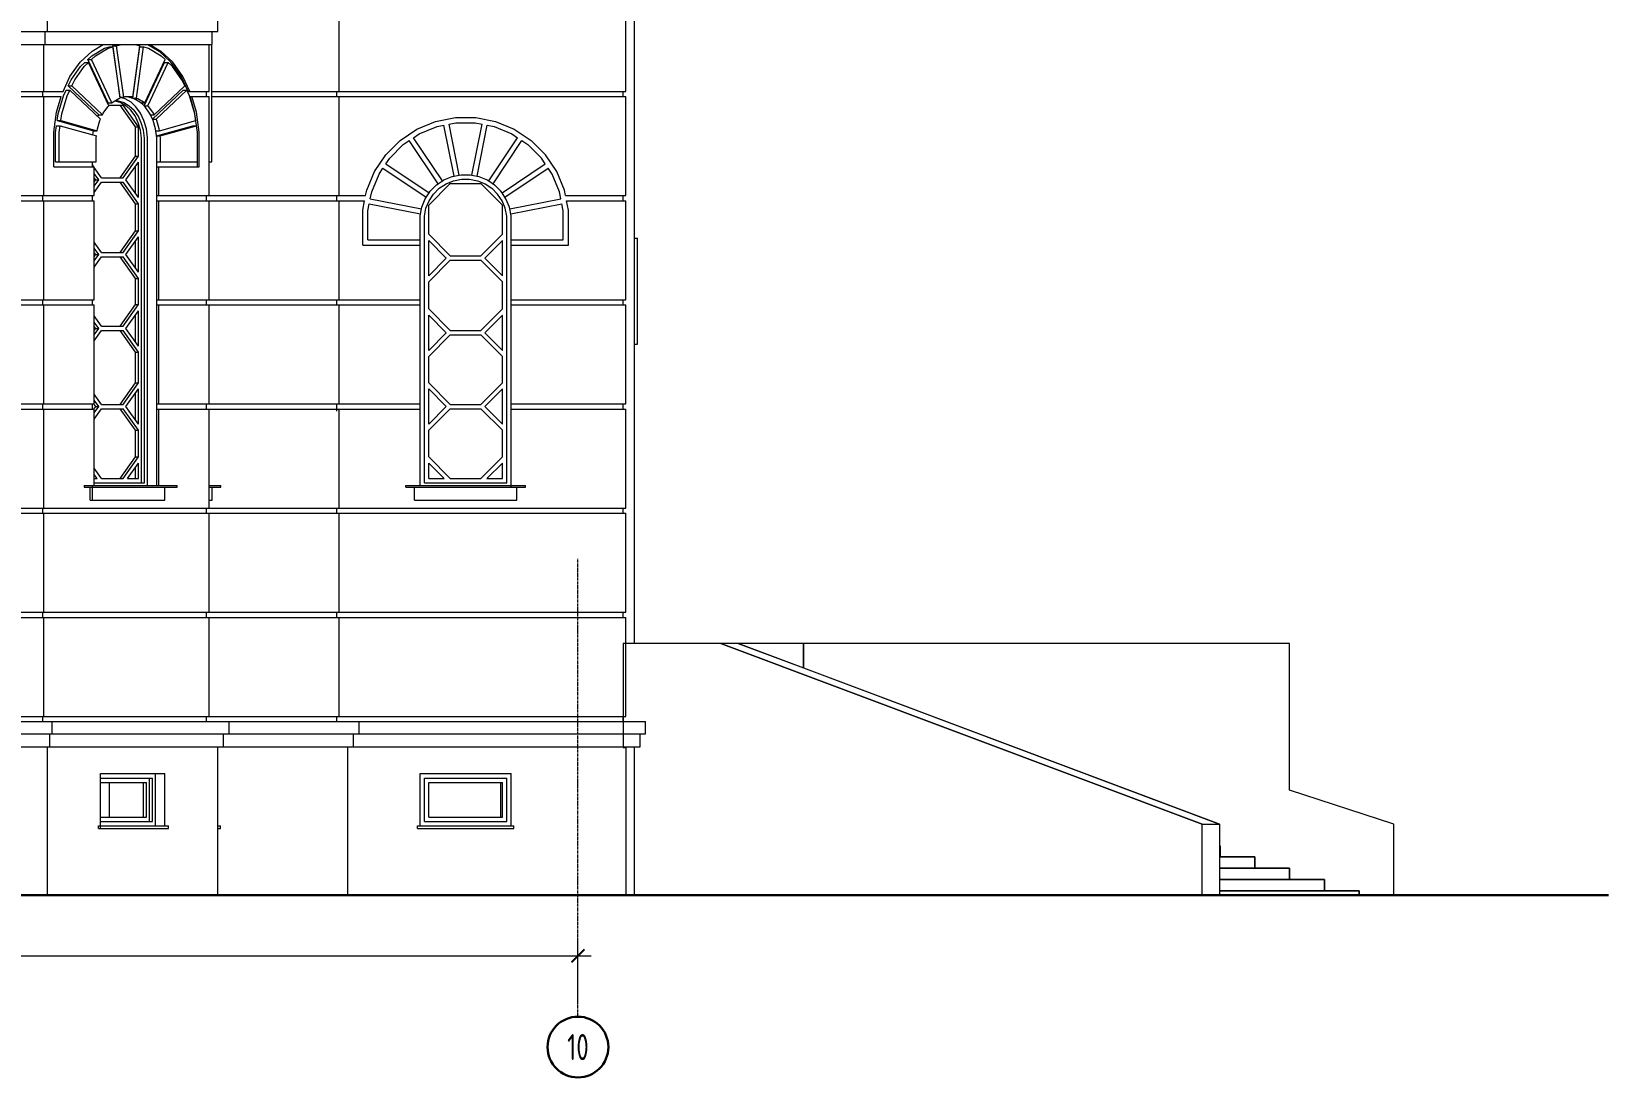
# Model space of a CAD drawing. Header units: millimetres. Extents: x -4890 to 184123, y 36 to 148549.
# Drawn here: x 31114 to 49283, y 103619 to 115669 of the extents above; entities that cross this region are included whole.
import ezdxf

# ---------------------------------------------------------------- set-up
doc = ezdxf.new("R2010")
doc.units = ezdxf.units.MM
doc.linetypes.add('CENTERX2', pattern=[101.6, 63.5, -12.7, 12.7, -12.7])
for name, color, linetype, lineweight in [('axis', 40, 'CENTERX2', 5), ('Dimension', 4, 'Continuous', 5), ('Wall_General', 5, 'Continuous', 30), ('Wall_Satelit', 253, 'Continuous', 5)]:
    doc.layers.add(name, color=color, linetype=linetype, lineweight=lineweight)
doc.styles.add('OK300', font='isocpeur.ttf', dxfattribs={"width": 0.7, "height": 300})
doc.dimstyles.new('OK100', dxfattribs={"dimtxt": 300, "dimasz": 150, "dimexe": 150, "dimexo": 150, "dimgap": 150, "dimtad": 1, "dimdec": 0, "dimzin": 0, "dimdsep": 46, "dimtxsty": 'OK300', "dimblk": 'ARCHTICK', "dimcen": 150, "dimdle": 150, "dimclrd": 256, "dimclre": 256, "dimclrt": 256, "dimadec": 0, "dimazin": 0, "dimtfac": 1, "dimtdec": 0, "dimtofl": 0, "dimtmove": 0, "dimatfit": 3, "dimldrblk": 'DOT', "dimfxl": 1, "dimtolj": 1, "dimtzin": 0, "dimlwd": -1, "dimlwe": -1, "dimarcsym": 0})

# ---------------------------------------------------------------- blocks, each defined once
blk = doc.blocks.new('_ArchTick')
at = {"color": 0, "linetype": 'ByBlock', "const_width": 0.15}
blk.add_lwpolyline([(-0.5, -0.5), (0.5, 0.5)], dxfattribs=at)
blk = doc.blocks.new('*D116')
at = {"layer": 'Defpoints', "color": 0, "transparency": 16777216}
for p in [(37410, 105019), (8010, 104319), (37410, 104319)]:
    blk.add_point(p, dxfattribs=at)
at = {"layer": 'Dimension', "transparency": 16777216}
for p, q in [((7860, 105019), (37560, 105019)), ((8010, 104469), (8010, 105169)), ((37410, 104469), (37410, 105169))]:
    blk.add_line(p, q, dxfattribs=at)
at = {"layer": 'Dimension', "transparency": 16777216, "xscale": 150, "yscale": 150, "zscale": 150, "rotation": 180}
blk.add_blockref('_ArchTick', (8010, 105019), dxfattribs=at)
at = {"layer": 'Dimension', "transparency": 16777216, "xscale": 150, "yscale": 150, "zscale": 150}
blk.add_blockref('_ArchTick', (37410, 105019), dxfattribs=at)
at = {"layer": 'Dimension', "transparency": 16777216, "insert": (22710, 105319), "char_height": 300, "attachment_point": 5, "style": 'OK300'}
blk.add_mtext('\\A1;29400', dxfattribs=at)
blk = doc.blocks.new('_Dot')
at = {"layer": 'Dimension', "color": 0, "lineweight": -2}
blk.add_line((-0.5, 0), (-1, 0), dxfattribs=at)
at = {"layer": 'Dimension', "color": 0, "const_width": 0.5}
blk.add_lwpolyline([(-0.25, 0, 1), (0.25, 0, 1)], format="xyb", close=True, dxfattribs=at)

msp = doc.modelspace()

# ---------------------------------------------------------------- linework, layer by layer
at = {"layer": 'axis', "ltscale": 0.5}
msp.add_lwpolyline([(37409.7, 104319), (37409.7, 109598.6)], dxfattribs=at)
at = {"layer": 'axis', "color": 18, "linetype": 'Continuous', "lineweight": 30, "true_color": 0x000000}
msp.add_circle((37409.7, 103969), 350, dxfattribs=at)
at = {"layer": 'Wall_General'}
msp.add_lwpolyline([(49283.1, 105719), (7359.7, 105719), (7359.7, 106119), (-2004.9, 106119)], dxfattribs=at)
at = {"layer": 'Wall_Satelit'}
for p, q in [((38059.7, 108619), (38059.7, 119794)), ((34659.7, 114979), (34659.7, 116119)), ((37959.7, 114979), (37959.7, 116119)), ((31297.3, 115669), (31297.3, 115969)), ((33259.7, 115669), (33259.7, 115969)), ((28659.7, 115669), (31297.3, 115669)), ((31270.4, 115519), (31270.4, 115669)), ((31297.3, 115669), (33259.7, 115669)), ((33194.7, 115519), (33194.7, 115669)), ((28659.7, 115519), (31270.4, 115519)), ((31255.9, 114979), (31255.9, 115519)), ((31270.4, 115519), (33194.7, 115519)), ((31673.6, 115314.4), (31810.9, 115444.1)), ((31762.2, 115346), (31809.8, 115390.9)), ((31804.7, 115346), (31852.2, 115390.9)), ((31809.8, 115390.9), (31954.5, 115475.7)), ((31810.9, 115444.1), (31938.7, 115519)), ((31852.2, 115390.9), (31996.9, 115475.7)), ((31954.5, 115475.7), (32010.6, 115491.5)), ((31996.9, 115475.7), (32053, 115491.5)), ((32010.6, 115491.5), (32053, 115491.5)), ((32052.2, 115503.2), (32108.2, 115519)), ((32134.9, 114914.7), (32052.2, 115503.2)), ((32052.2, 115503.2), (32094.6, 115503.2)), ((32135.8, 114903), (32053, 115491.5)), ((32094.6, 115503.2), (32150.6, 115519)), ((32177.4, 114914.7), (32094.6, 115503.2)), ((32279.8, 114903), (32362.6, 115491.5)), ((32280.6, 114914.7), (32363.4, 115503.2)), ((32307.3, 115519), (32363.4, 115503.2)), ((32322.2, 114903), (32405, 115491.5)), ((32362.6, 115491.5), (32405, 115491.5)), ((32405, 115491.5), (32461, 115475.7)), ((32455.7, 115519), (32583.5, 115444.1)), ((32461, 115475.7), (32605.8, 115390.9)), ((32476.9, 115519), (32604.7, 115444.1)), ((32583.5, 115444.1), (32720.7, 115314.4)), ((32604.7, 115444.1), (32741.9, 115314.4)), ((32605.8, 115390.9), (32653.3, 115346)), ((33159.7, 114979), (33159.7, 115519)), ((33189.7, 115503.2), (33189.7, 115519)), ((33189.7, 115491.5), (33189.7, 115503.2)), ((33189.7, 115475.7), (33189.7, 115491.5)), ((33189.7, 115390.9), (33189.7, 115475.7)), ((33189.7, 115346), (33189.7, 115390.9)), ((31556.9, 115149.3), (31673.6, 115314.4)), ((31568.7, 115111.1), (31679.5, 115267.8)), ((31611.1, 115111.1), (31721.9, 115267.8)), ((31679.5, 115267.8), (31727, 115312.7)), ((31721.9, 115267.8), (31769.4, 115312.7)), ((31727, 115312.7), (31769.4, 115312.7)), ((31997.9, 114847.1), (31762.2, 115346)), ((31762.2, 115346), (31804.7, 115346)), ((32005.1, 114813.8), (31769.4, 115312.7)), ((32040.4, 114847.1), (31804.7, 115346)), ((32410.4, 114813.8), (32646.1, 115312.7)), ((32417.6, 114847.1), (32653.3, 115346)), ((32452.9, 114813.8), (32688.6, 115312.7)), ((32646.1, 115312.7), (32688.6, 115312.7)), ((32688.6, 115312.7), (32736.1, 115267.8)), ((32837.4, 115149.3), (32720.7, 115314.4)), ((32846.9, 115111.1), (32736.1, 115267.8)), ((32858.6, 115149.3), (32741.9, 115314.4)), ((33189.7, 115312.7), (33189.7, 115346)), ((33189.7, 115267.8), (33189.7, 115312.7)), ((33189.7, 115111.1), (33189.7, 115267.8)), ((31476.4, 114979), (31556.9, 115149.3)), ((31536.9, 115043.9), (31568.7, 115111.1)), ((31536.9, 115043.9), (31579.3, 115043.9)), ((31536.9, 115043.9), (31889.7, 114710.6)), ((31579.3, 115043.9), (31611.1, 115111.1)), ((31579.3, 115043.9), (31932.1, 114710.6)), ((32525.9, 114710.6), (32878.6, 115043.9)), ((32917.9, 114979), (32837.4, 115149.3)), ((32878.6, 115043.9), (32846.9, 115111.1)), ((32939.1, 114979), (32858.6, 115149.3)), ((33189.7, 115043.9), (33189.7, 115111.1)), ((33189.7, 114994), (33189.7, 115043.9)), ((30944, 114979), (31255.9, 114979)), ((30974.8, 114919), (31255.9, 114919)), ((31243.4, 114919), (31243.4, 114979)), ((31255.9, 114979), (31476.4, 114979)), ((31255.9, 113779), (31255.9, 114919)), ((31255.9, 114919), (31454.6, 114919)), ((31402, 114739.6), (31454.6, 114919)), ((31421.6, 114722.1), (31481.6, 114926.8)), ((31464.1, 114722.1), (31524, 114926.8)), ((31481.6, 114926.8), (31513.3, 114994)), ((31513.3, 114994), (31555.8, 114994)), ((31524, 114926.8), (31555.8, 114994)), ((31555.8, 114994), (31908.5, 114660.7)), ((31992, 114841.5), (31997.9, 114847.1)), ((31997.9, 114847.1), (32040.4, 114847.1)), ((32040.4, 114847.1), (32053.1, 114859.2)), ((32053.1, 114859.2), (32120.7, 114898.8)), ((32069.8, 114869), (32113.6, 114869)), ((32078.2, 114869), (32143.1, 114850.7)), ((32113.6, 114869), (32178.5, 114850.7)), ((32120.7, 114898.8), (32135.8, 114903)), ((32134.2, 114914.1), (32188.8, 114898.8)), ((32134.9, 114914.7), (32177.4, 114914.7)), ((32143.1, 114850.7), (32204.2, 114814.9)), ((32177.4, 114914.7), (32192.4, 114919)), ((32178.5, 114850.7), (32239.6, 114814.9)), ((32188.8, 114898.8), (32256.3, 114859.2)), ((32192.4, 114919), (32265.5, 114919)), ((32223.1, 114919), (32238.2, 114914.7)), ((32238.2, 114914.7), (32280.6, 114914.7)), ((32238.2, 114914.7), (32279.8, 114903)), ((32256.3, 114859.2), (32317.1, 114801.7)), ((32265.5, 114919), (32280.6, 114914.7)), ((32279.8, 114903), (32322.2, 114903)), ((32279.8, 114903), (32294.8, 114898.8)), ((32279.9, 114903), (32294.8, 114898.8)), ((32294.8, 114898.8), (32337.3, 114898.8)), ((32294.8, 114898.8), (32362.4, 114859.2)), ((32322.2, 114903), (32337.3, 114898.8)), ((32337.3, 114898.8), (32404.8, 114859.2)), ((32362.4, 114859.2), (32410.4, 114813.8)), ((32362.4, 114859.2), (32375.2, 114847.1)), ((32375.2, 114847.1), (32417.6, 114847.1)), ((32404.8, 114859.2), (32417.6, 114847.1)), ((32507, 114660.7), (32859.8, 114994)), ((32549.4, 114660.7), (32902.2, 114994)), ((32859.8, 114994), (32902.2, 114994)), ((32933.9, 114926.8), (32902.2, 114994)), ((32917.9, 114979), (32939.1, 114979)), ((32993.9, 114722.1), (32933.9, 114926.8)), ((32939.1, 114979), (33159.7, 114979)), ((32992.3, 114739.6), (32939.7, 114919)), ((32939.7, 114919), (32961, 114919)), ((33013.5, 114739.6), (32961, 114919)), ((32961, 114919), (33159.7, 114919)), ((33129.7, 114919), (33129.7, 114979)), ((33159.7, 113779), (33159.7, 114919)), ((33189.7, 114926.8), (33189.7, 114994)), ((33189.7, 114979), (34659.7, 114979)), ((33189.7, 114722.1), (33189.7, 114926.8)), ((33189.7, 114919), (34659.7, 114919)), ((34629.7, 114919), (34629.7, 114979)), ((34659.7, 114979), (37959.7, 114979)), ((34659.7, 113779), (34659.7, 114919)), ((34659.7, 114919), (37959.7, 114919)), ((37929.7, 114919), (37929.7, 114979)), ((37959.7, 113779), (37959.7, 114919)), ((31369.8, 114510.6), (31402, 114739.6)), ((31410.5, 114642.8), (31421.6, 114722.1)), ((31452.9, 114642.8), (31464.1, 114722.1)), ((31879.2, 114688.4), (31889.7, 114710.6)), ((31889.7, 114710.6), (31932.1, 114710.6)), ((31900, 114642.6), (31908.5, 114660.7)), ((31932.1, 114710.6), (31940.6, 114728.6)), ((31940.6, 114728.6), (31992.3, 114801.7)), ((31992.3, 114801.7), (32005.1, 114813.8)), ((32002.7, 114819), (32169.6, 114819)), ((32310.3, 114570), (32134.3, 114819)), ((32345.7, 114570), (32169.6, 114819)), ((32204.2, 114814.9), (32259.2, 114762.9)), ((32239.6, 114814.9), (32294.6, 114762.9)), ((32306, 114696.7), (32259.2, 114762.9)), ((32341.4, 114696.7), (32294.6, 114762.9)), ((32342.8, 114618.9), (32306, 114696.7)), ((32368.8, 114728.6), (32317.1, 114801.7)), ((32378.1, 114618.9), (32341.4, 114696.7)), ((32409.5, 114642.6), (32368.8, 114728.6)), ((32410.4, 114813.8), (32452.9, 114813.8)), ((32410.4, 114813.8), (32423.2, 114801.7)), ((32474.9, 114728.6), (32423.2, 114801.7)), ((32452.9, 114813.8), (32465.6, 114801.7)), ((32517.3, 114728.6), (32465.6, 114801.7)), ((32483.4, 114710.6), (32474.9, 114728.6)), ((32515.5, 114642.6), (32483.4, 114710.6)), ((32483.4, 114710.6), (32525.9, 114710.6)), ((32507, 114660.7), (32549.4, 114660.7)), ((32515.5, 114642.6), (32507, 114660.7)), ((32525.9, 114710.6), (32517.3, 114728.6)), ((32558, 114642.6), (32549.4, 114660.7)), ((33024.5, 114510.6), (32992.3, 114739.6)), ((33005.1, 114642.8), (32993.9, 114722.1)), ((33045.7, 114510.6), (33013.5, 114739.6)), ((33189.7, 114642.8), (33189.7, 114722.1)), ((35769, 114633.4), (35998, 114679)), ((35998, 114679), (36231.4, 114679)), ((36231.4, 114679), (36460.3, 114633.4)), ((31369.8, 114109), (31369.8, 114510.6)), ((31391.1, 114504.7), (31402.2, 114584)), ((31391.1, 114169), (31391.1, 114504.7)), ((31402.2, 114584), (31444.6, 114584)), ((31410.5, 114642.8), (31452.9, 114642.8)), ((31410.5, 114642.8), (31826.6, 114525.8)), ((31433.5, 114504.7), (31444.6, 114584)), ((31433.5, 114169), (31433.5, 114504.7)), ((31444.6, 114584), (31860.7, 114467)), ((31452.9, 114642.8), (31869, 114525.8)), ((31819.9, 114478.4), (31826.6, 114525.8)), ((31826.6, 114525.8), (31869, 114525.8)), ((31857.8, 114445.6), (31860.7, 114467)), ((31869, 114525.8), (31872, 114547.1)), ((31872, 114547.1), (31900, 114642.6)), ((32310.3, 114232.9), (32310.3, 114570)), ((32310.3, 114570), (32345.7, 114570)), ((32368.1, 114532.5), (32342.8, 114618.9)), ((32345.7, 114232.9), (32345.7, 114570)), ((32381, 114440.7), (32368.1, 114532.5)), ((32403.5, 114532.5), (32378.1, 114618.9)), ((32416.4, 114440.7), (32403.5, 114532.5)), ((32437.5, 114547.1), (32409.5, 114642.6)), ((32451.7, 114445.6), (32437.5, 114547.1)), ((32543.5, 114547.1), (32515.5, 114642.6)), ((32557.8, 114445.6), (32543.5, 114547.1)), ((32546.5, 114525.8), (32543.5, 114547.1)), ((32546.5, 114525.8), (32588.9, 114525.8)), ((32554.8, 114467), (32970.9, 114584)), ((32557.8, 114445.6), (32554.8, 114467)), ((32554.8, 114467), (32597.2, 114467)), ((32585.9, 114547.1), (32558, 114642.6)), ((32588.9, 114525.8), (32585.9, 114547.1)), ((32588.9, 114525.8), (33005.1, 114642.8)), ((32597.2, 114467), (33013.3, 114584)), ((32600.2, 114445.6), (32597.2, 114467)), ((32970.9, 114584), (33013.3, 114584)), ((33024.5, 114504.7), (33013.3, 114584)), ((33024.5, 114169), (33024.5, 114504.7)), ((33045.7, 114109), (33045.7, 114510.6)), ((33189.7, 114584), (33189.7, 114642.8)), ((33189.7, 114504.7), (33189.7, 114584)), ((33189.7, 114169), (33189.7, 114504.7)), ((35359.3, 114414.4), (35553.4, 114544.1)), ((35514.6, 114446.1), (35581.8, 114490.9)), ((35553.4, 114544.1), (35769, 114633.4)), ((35581.8, 114490.9), (35786.5, 114575.7)), ((35786.5, 114575.7), (35865.8, 114591.5)), ((35982.8, 114003.1), (35865.8, 114591.5)), ((35924.6, 114603.2), (36003.9, 114619)), ((36041.7, 114014.7), (35924.6, 114603.2)), ((36003.9, 114619), (36225.5, 114619)), ((36187.7, 114014.7), (36304.7, 114603.2)), ((36225.5, 114619), (36304.7, 114603.2)), ((36246.5, 114003.1), (36363.6, 114591.5)), ((36363.6, 114591.5), (36442.8, 114575.7)), ((36442.8, 114575.7), (36647.6, 114490.9)), ((36460.3, 114633.4), (36676, 114544.1)), ((36647.6, 114490.9), (36714.7, 114446.1)), ((36676, 114544.1), (36870.1, 114414.4)), ((31857.8, 114169), (31857.8, 114445.6)), ((32381, 110469), (32381, 114440.7)), ((32416.4, 110469), (32416.4, 114440.7)), ((32451.7, 110439), (32451.7, 114445.6)), ((32557.8, 110439), (32557.8, 114445.6)), ((32600.2, 114169), (32600.2, 114445.6)), ((35194.2, 114249.4), (35359.3, 114414.4)), ((35240.8, 114211.1), (35397.5, 114367.8)), ((35397.5, 114367.8), (35464.7, 114412.7)), ((35798.1, 113913.9), (35464.7, 114412.7)), ((35847.9, 113947.2), (35514.6, 114446.1)), ((36381.4, 113947.2), (36714.7, 114446.1)), ((36431.3, 113913.9), (36764.6, 114412.7)), ((36764.6, 114412.7), (36831.8, 114367.8)), ((36831.8, 114367.8), (36988.5, 114211.1)), ((37035.1, 114249.4), (36870.1, 114414.4)), ((31369.8, 114109), (31836.5, 114109)), ((31391.1, 114169), (31433.5, 114169)), ((31433.5, 114169), (31857.8, 114169)), ((31815.3, 114109), (31815.3, 114169)), ((31832.3, 114109), (31815.3, 114132.9)), ((31836.5, 113779), (31836.5, 114109)), ((31920.7, 113984), (31836.5, 114102.9)), ((32134.3, 113984), (32310.3, 114232.9)), ((32169.6, 113984), (32345.7, 114232.9)), ((32201.9, 113959), (32345.7, 114162.2)), ((32310.3, 114232.9), (32345.7, 114232.9)), ((32310.3, 113805.7), (32310.3, 114112.2)), ((32345.7, 113755.7), (32345.7, 114162.2)), ((32557.8, 114169), (32600.2, 114169)), ((32557.8, 114109), (32579, 114109)), ((32579, 113779), (32579, 114109)), ((32579, 114109), (33045.7, 114109)), ((32600.2, 114169), (33024.5, 114169)), ((33024.5, 114109), (33024.5, 114169)), ((33159.7, 114169), (33189.7, 114169)), ((35064.5, 114055.3), (35194.2, 114249.4)), ((35195.9, 114143.9), (35240.8, 114211.1)), ((35195.9, 114143.9), (35694.8, 113810.6)), ((36534.5, 113810.6), (37033.4, 114143.9)), ((37033.4, 114143.9), (36988.5, 114211.1)), ((37164.8, 114055.3), (37035.1, 114249.4)), ((31888.3, 113959), (31836.5, 114032.2)), ((31853, 113959), (31836.5, 113982.2)), ((31836.5, 113935.7), (31853, 113959)), ((31836.5, 113885.7), (31888.3, 113959)), ((31836.5, 113815), (31920.7, 113934)), ((31853, 113959), (31888.3, 113959)), ((31920.7, 113984), (32169.6, 113984)), ((31920.7, 113934), (32169.6, 113934)), ((32310.3, 113685), (32134.3, 113934)), ((32345.7, 113685), (32169.6, 113934)), ((32345.7, 113755.7), (32201.9, 113959)), ((34975.2, 113839.6), (35064.5, 114055.3)), ((35032.9, 113822.1), (35117.7, 114026.9)), ((35117.7, 114026.9), (35162.6, 114094.1)), ((35162.6, 114094.1), (35661.5, 113760.7)), ((35780, 113901.8), (35847.9, 113947.2)), ((35847.9, 113947.2), (35866, 113959.2)), ((35866, 113959.2), (35961.5, 113998.8)), ((35889.7, 113914.9), (35976.1, 113950.7)), ((35961.5, 113998.8), (36041.7, 114014.7)), ((35961.5, 113998.8), (35982.8, 114003.1)), ((35976.1, 113950.7), (36067.9, 113969)), ((36041.7, 114014.7), (36063, 114019)), ((36063, 114019), (36166.4, 114019)), ((36067.9, 113969), (36161.5, 113969)), ((36161.5, 113969), (36253.2, 113950.7)), ((36166.4, 114019), (36187.7, 114014.7)), ((36187.7, 114014.7), (36267.8, 113998.8)), ((36246.5, 114003.1), (36267.8, 113998.8)), ((36253.2, 113950.7), (36339.7, 113914.9)), ((36267.8, 113998.8), (36363.4, 113959.2)), ((36363.4, 113959.2), (36381.4, 113947.2)), ((36381.4, 113947.2), (36449.3, 113901.8)), ((36567.9, 113760.7), (37066.7, 114094.1)), ((37111.6, 114026.9), (37066.7, 114094.1)), ((37196.4, 113822.1), (37111.6, 114026.9)), ((37254.1, 113839.6), (37164.8, 114055.3)), ((30434.7, 113779), (31255.9, 113779)), ((31243.4, 113719), (31243.4, 113779)), ((31255.9, 113779), (31836.5, 113779)), ((31815.3, 113719), (31815.3, 113779)), ((32557.8, 113779), (32579, 113779)), ((32579, 113779), (33159.7, 113779)), ((33129.7, 113719), (33129.7, 113779)), ((33159.7, 113779), (34659.7, 113779)), ((34629.7, 113719), (34629.7, 113779)), ((34659.7, 113779), (34963.1, 113779)), ((34963.1, 113779), (34975.2, 113839.6)), ((35017.1, 113742.9), (35032.9, 113822.1)), ((35017.1, 113742.9), (35605.6, 113625.8)), ((35609.8, 113647.1), (35649.4, 113742.7)), ((35649.4, 113742.7), (35694.8, 113810.6)), ((35649.4, 113742.7), (35661.5, 113760.7)), ((35689.7, 113670.1), (35938.6, 113919)), ((35693.7, 113719), (35745.7, 113796.8)), ((35694.8, 113810.6), (35706.9, 113828.7)), ((35706.9, 113828.7), (35780, 113901.8)), ((35745.7, 113796.8), (35811.9, 113862.9)), ((35780, 113901.8), (35798.1, 113913.9)), ((35811.9, 113862.9), (35889.7, 113914.9)), ((35938.6, 113919), (36290.7, 113919)), ((36290.7, 113919), (36539.7, 113670.1)), ((36339.7, 113914.9), (36417.5, 113862.9)), ((36417.5, 113862.9), (36483.6, 113796.8)), ((36431.3, 113913.9), (36449.3, 113901.8)), ((36449.3, 113901.8), (36522.5, 113828.7)), ((36535.6, 113719), (36483.6, 113796.8)), ((36534.5, 113810.6), (36522.5, 113828.7)), ((36579.9, 113742.7), (36534.5, 113810.6)), ((36579.9, 113742.7), (36567.9, 113760.7)), ((36619.5, 113647.1), (36579.9, 113742.7)), ((36623.7, 113625.8), (37212.2, 113742.9)), ((37212.2, 113742.9), (37196.4, 113822.1)), ((37266.2, 113779), (37254.1, 113839.6)), ((37266.2, 113779), (37959.7, 113779)), ((37929.7, 113714.1), (37929.7, 113781.6)), ((30434.7, 113719), (31255.9, 113719)), ((31255.9, 112579), (31255.9, 113719)), ((31255.9, 113719), (31836.5, 113719)), ((31836.5, 112579), (31836.5, 113719)), ((32310.3, 113372.9), (32310.3, 113685)), ((32310.3, 113685), (32345.7, 113685)), ((32345.7, 113372.9), (32345.7, 113685)), ((32557.8, 113719), (32579, 113719)), ((32579, 112579), (32579, 113719)), ((32579, 113719), (33159.7, 113719)), ((33159.7, 113719), (34659.7, 113719)), ((33159.7, 112579), (33159.7, 113719)), ((34659.7, 112579), (34659.7, 113719)), ((34659.7, 113719), (34951.2, 113719)), ((34929.7, 113610.7), (34951.2, 113719)), ((34929.7, 113209), (34929.7, 113610.7)), ((34989.7, 113604.8), (35005.4, 113684.1)), ((34989.7, 113269), (34989.7, 113604.8)), ((35005.4, 113684.1), (35593.9, 113567)), ((35589.7, 113545.7), (35605.6, 113625.8)), ((35589.7, 113545.7), (35593.9, 113567)), ((35605.6, 113625.8), (35609.8, 113647.1)), ((35639.7, 113540.7), (35657.9, 113632.6)), ((35657.9, 113632.6), (35693.7, 113719)), ((35689.7, 113332.9), (35689.7, 113670.1)), ((36571.4, 113632.6), (36535.6, 113719)), ((36539.7, 113332.9), (36539.7, 113670.1)), ((36589.7, 113540.7), (36571.4, 113632.6)), ((36623.7, 113625.8), (36619.5, 113647.1)), ((36639.7, 113545.7), (36623.7, 113625.8)), ((36635.4, 113567), (37223.9, 113684.1)), ((36639.7, 113545.7), (36635.4, 113567)), ((37239.7, 113604.8), (37223.9, 113684.1)), ((37239.7, 113269), (37239.7, 113604.8)), ((37278.1, 113719), (37959.7, 113719)), ((37299.7, 113610.7), (37278.1, 113719)), ((37299.7, 113209), (37299.7, 113610.7)), ((37929.7, 113714.1), (37929.7, 113719)), ((37959.7, 112579), (37959.7, 113719)), ((35589.7, 113269), (35589.7, 113545.7)), ((35639.7, 110469), (35639.7, 113540.7)), ((36589.7, 110469), (36589.7, 113540.7)), ((36639.7, 113269), (36639.7, 113545.7)), ((31920.7, 113124), (31836.5, 113242.9)), ((32134.3, 113124), (32310.3, 113372.9)), ((32169.6, 113124), (32345.7, 113372.9)), ((32201.9, 113099), (32345.7, 113302.2)), ((32310.3, 113372.9), (32345.7, 113372.9)), ((32310.3, 112945.7), (32310.3, 113252.2)), ((32345.7, 112895.7), (32345.7, 113302.2)), ((34929.7, 113209), (35589.7, 113209)), ((34989.7, 113269), (35589.7, 113269)), ((35589.7, 113209), (35589.7, 113269)), ((35589.7, 112579), (35589.7, 113209)), ((35689.7, 113332.9), (35938.6, 113084)), ((35689.7, 112855.7), (35689.7, 113262.2)), ((35892.9, 113059), (35689.7, 113262.2)), ((36290.7, 113084), (36539.7, 113332.9)), ((36336.4, 113059), (36539.7, 113262.2)), ((36539.7, 112855.7), (36539.7, 113262.2)), ((36639.7, 113209), (36639.7, 113269)), ((36639.7, 113269), (37239.7, 113269)), ((36639.7, 112579), (36639.7, 113209)), ((36639.7, 113209), (37299.7, 113209)), ((38059.7, 113289), (38094.7, 113289)), ((38094.7, 113270), (38094.7, 113289)), ((38094.7, 113232.2), (38094.7, 113270)), ((38094.7, 113176.1), (38094.7, 113232.2)), ((31888.3, 113099), (31836.5, 113172.2)), ((31853, 113099), (31836.5, 113122.2)), ((31836.5, 113075.7), (31853, 113099)), ((31836.5, 113025.7), (31888.3, 113099)), ((31836.5, 112955), (31920.7, 113074)), ((31853, 113099), (31888.3, 113099)), ((31920.7, 113124), (32169.6, 113124)), ((31920.7, 113074), (32169.6, 113074)), ((32310.3, 112825), (32134.3, 113074)), ((32345.7, 112825), (32169.6, 113074)), ((32345.7, 112895.7), (32201.9, 113099)), ((35689.7, 112855.7), (35892.9, 113059)), ((35689.7, 112785.1), (35938.6, 113034)), ((35938.6, 113084), (36290.7, 113084)), ((35938.6, 113034), (36290.7, 113034)), ((36290.7, 113034), (36539.7, 112785.1)), ((36539.7, 112855.7), (36336.4, 113059)), ((38094.7, 113102), (38094.7, 113176.1)), ((38094.7, 113010.7), (38094.7, 113102)), ((38094.7, 112903.2), (38094.7, 113010.7)), ((38094.7, 112780.4), (38094.7, 112903.2)), ((32310.3, 112522.9), (32310.3, 112825)), ((32310.3, 112825), (32345.7, 112825)), ((32345.7, 112522.9), (32345.7, 112825)), ((35689.7, 112472.9), (35689.7, 112785.1)), ((36539.7, 112472.9), (36539.7, 112785.1)), ((38094.7, 112643.6), (38094.7, 112780.4)), ((30434.7, 112579), (31255.9, 112579)), ((30434.7, 112519), (31255.9, 112519)), ((31243.4, 112519), (31243.4, 112579)), ((31255.9, 112579), (31836.5, 112579)), ((31255.9, 111379), (31255.9, 112519)), ((31255.9, 112519), (31836.5, 112519)), ((31815.3, 112519), (31815.3, 112579)), ((31836.5, 111379), (31836.5, 112519)), ((32134.3, 112274), (32310.3, 112522.9)), ((32169.6, 112274), (32345.7, 112522.9)), ((32310.3, 112522.9), (32345.7, 112522.9)), ((32557.8, 112579), (32579, 112579)), ((32557.8, 112519), (32579, 112519)), ((32579, 112579), (33159.7, 112579)), ((32579, 111379), (32579, 112519)), ((32579, 112519), (33159.7, 112519)), ((33129.7, 112519), (33129.7, 112579)), ((33159.7, 112579), (34659.7, 112579)), ((33159.7, 112519), (34659.7, 112519)), ((33159.7, 111379), (33159.7, 112519)), ((34629.7, 112519), (34629.7, 112579)), ((34659.7, 112579), (35589.7, 112579)), ((34659.7, 111379), (34659.7, 112519)), ((34659.7, 112519), (35589.7, 112519)), ((35589.7, 111319), (35589.7, 112579)), ((35689.7, 112472.9), (35938.6, 112224)), ((36290.7, 112224), (36539.7, 112472.9)), ((36639.7, 112519), (36639.7, 112579)), ((36639.7, 112579), (37959.7, 112579)), ((36639.7, 111379), (36639.7, 112519)), ((36639.7, 112519), (37959.7, 112519)), ((37929.7, 112519), (37929.7, 112579)), ((37959.7, 111379), (37959.7, 112519)), ((38094.7, 112493.9), (38094.7, 112643.6)), ((38094.7, 112333), (38094.7, 112493.9)), ((31920.7, 112274), (31836.5, 112392.9)), ((31888.3, 112249), (31836.5, 112322.2)), ((32201.9, 112249), (32345.7, 112452.2)), ((32310.3, 112095.7), (32310.3, 112402.2)), ((32345.7, 112045.7), (32345.7, 112452.2)), ((35689.7, 111995.7), (35689.7, 112402.2)), ((35892.9, 112199), (35689.7, 112402.2)), ((36336.4, 112199), (36539.7, 112402.2)), ((36539.7, 111995.7), (36539.7, 112402.2)), ((38094.7, 112162.3), (38094.7, 112333)), ((31853, 112249), (31836.5, 112272.2)), ((31836.5, 112225.7), (31853, 112249)), ((31836.5, 112175.7), (31888.3, 112249)), ((31836.5, 112105), (31920.7, 112224)), ((31853, 112249), (31888.3, 112249)), ((31920.7, 112274), (32169.6, 112274)), ((31920.7, 112224), (32169.6, 112224)), ((32310.3, 111975), (32134.3, 112224)), ((32345.7, 111975), (32169.6, 112224)), ((32345.7, 112045.7), (32201.9, 112249)), ((35689.7, 111995.7), (35892.9, 112199)), ((35689.7, 111925.1), (35938.6, 112174)), ((35938.6, 112224), (36290.7, 112224)), ((35938.6, 112174), (36290.7, 112174)), ((36290.7, 112174), (36539.7, 111925.1)), ((36539.7, 111995.7), (36336.4, 112199)), ((38094.7, 112089), (38094.7, 112162.3)), ((32310.3, 111622.9), (32310.3, 111975)), ((32310.3, 111975), (32345.7, 111975)), ((32345.7, 111622.9), (32345.7, 111975)), ((35689.7, 111622.9), (35689.7, 111925.1)), ((36539.7, 111622.9), (36539.7, 111925.1)), ((38059.7, 112069), (38094.7, 112069)), ((38094.7, 112069), (38094.7, 112089)), ((32134.3, 111374), (32310.3, 111622.9)), ((32169.6, 111374), (32345.7, 111622.9)), ((32310.3, 111622.9), (32345.7, 111622.9)), ((35689.7, 111622.9), (35938.6, 111374)), ((36290.7, 111374), (36539.7, 111622.9)), ((30434.7, 111379), (31255.9, 111379)), ((31243.4, 111319), (31243.4, 111379)), ((31255.9, 111379), (31836.5, 111379)), ((31815.3, 111319), (31815.3, 111379)), ((31853, 111349), (31831.8, 111379)), ((31920.7, 111374), (31836.5, 111492.9)), ((31888.3, 111349), (31836.5, 111422.2)), ((32201.9, 111349), (32345.7, 111552.2)), ((32310.3, 111195.7), (32310.3, 111502.2)), ((32345.7, 111145.7), (32345.7, 111552.2)), ((32557.8, 111379), (32579, 111379)), ((32579, 111379), (33159.7, 111379)), ((33129.7, 111319), (33129.7, 111379)), ((33159.7, 111379), (34659.7, 111379)), ((34629.7, 111296.2), (34629.7, 111379)), ((34659.7, 111379), (35589.7, 111379)), ((35689.7, 111145.7), (35689.7, 111552.2)), ((35892.9, 111349), (35689.7, 111552.2)), ((36336.4, 111349), (36539.7, 111552.2)), ((36539.7, 111145.7), (36539.7, 111552.2)), ((36639.7, 111319), (36639.7, 111379)), ((36639.7, 111379), (37959.7, 111379)), ((37929.7, 111319), (37929.7, 111379)), ((30434.7, 111319), (31255.9, 111319)), ((31255.9, 110179), (31255.9, 111319)), ((31255.9, 111319), (31836.5, 111319)), ((31831.8, 111319), (31853, 111349)), ((31836.5, 111275.7), (31888.3, 111349)), ((31836.5, 111205), (31920.7, 111324)), ((31836.5, 110439), (31836.5, 111319)), ((31853, 111349), (31888.3, 111349)), ((31920.7, 111374), (32169.6, 111374)), ((31920.7, 111324), (32169.6, 111324)), ((32310.3, 111075), (32134.3, 111324)), ((32345.7, 111075), (32169.6, 111324)), ((32345.7, 111145.7), (32201.9, 111349)), ((32557.8, 110439), (32557.8, 111319)), ((32557.8, 111319), (32579, 111319)), ((32579, 110439), (32579, 111319)), ((32579, 111319), (33159.7, 111319)), ((33159.7, 111319), (34659.7, 111319)), ((33159.7, 110179), (33159.7, 111319)), ((34629.7, 111296.2), (34629.7, 111319)), ((34659.7, 110179), (34659.7, 111319)), ((34659.7, 111319), (35589.7, 111319)), ((35589.7, 110439), (35589.7, 111319)), ((35689.7, 111145.7), (35892.9, 111349)), ((35689.7, 111075.1), (35938.6, 111324)), ((35938.6, 111374), (36290.7, 111374)), ((35938.6, 111324), (36290.7, 111324)), ((36290.7, 111324), (36539.7, 111075.1)), ((36539.7, 111145.7), (36336.4, 111349)), ((36639.7, 110439), (36639.7, 111319)), ((36639.7, 111319), (37959.7, 111319)), ((37959.7, 110179), (37959.7, 111319)), ((32310.3, 110767.9), (32310.3, 111075)), ((32310.3, 111075), (32345.7, 111075)), ((32345.7, 110767.9), (32345.7, 111075)), ((35589.7, 111019), (35589.7, 111079)), ((35589.7, 110439), (35589.7, 111019)), ((35689.7, 110767.9), (35689.7, 111075.1)), ((36539.7, 110767.9), (36539.7, 111075.1)), ((36639.7, 111019), (36639.7, 111079)), ((36639.7, 110439), (36639.7, 111019)), ((32134.3, 110519), (32310.3, 110767.9)), ((32169.6, 110519), (32345.7, 110767.9)), ((32219.6, 110519), (32345.7, 110697.2)), ((32310.3, 110767.9), (32345.7, 110767.9)), ((32345.7, 110519), (32345.7, 110697.2)), ((35689.7, 110767.9), (35938.6, 110519)), ((35689.7, 110519), (35689.7, 110697.2)), ((35867.9, 110519), (35689.7, 110697.2)), ((36290.7, 110519), (36539.7, 110767.9)), ((36361.4, 110519), (36539.7, 110697.2)), ((36539.7, 110519), (36539.7, 110697.2)), ((31920.7, 110519), (31836.5, 110637.9)), ((31870.7, 110519), (31836.5, 110567.2)), ((31836.5, 110519), (31870.7, 110519)), ((31836.5, 110469), (32416.4, 110469)), ((31920.7, 110519), (32169.6, 110519)), ((32219.6, 110519), (32345.7, 110519)), ((32310.3, 110519), (32310.3, 110647.2)), ((35639.7, 110469), (36589.7, 110469)), ((35689.7, 110519), (35867.9, 110519)), ((35938.6, 110519), (36290.7, 110519)), ((36361.4, 110519), (36539.7, 110519)), ((31719.9, 110439), (31719.9, 110419)), ((31719.9, 110439), (31815.3, 110439)), ((31719.9, 110419), (31815.3, 110419)), ((31790.6, 110269), (31790.6, 110419)), ((31815.3, 110439), (32791.1, 110439)), ((31815.3, 110419), (31815.3, 110439)), ((31815.3, 110269), (31815.3, 110419)), ((31815.3, 110419), (32791.1, 110419)), ((32649.7, 110269), (32649.7, 110419)), ((32791.1, 110419), (32791.1, 110439)), ((33159.7, 110439), (33294.7, 110439)), ((33159.7, 110419), (33294.7, 110419)), ((33194.7, 110269), (33194.7, 110419)), ((33294.7, 110419), (33294.7, 110439)), ((35424.7, 110419), (35424.7, 110439)), ((35424.7, 110439), (36804.7, 110439)), ((35424.7, 110419), (36804.7, 110419)), ((35524.7, 110269), (35524.7, 110419)), ((35589.7, 110419), (35589.7, 110421.4)), ((36639.7, 110419), (36639.7, 110436.6)), ((36704.7, 110269), (36704.7, 110419)), ((36804.7, 110419), (36804.7, 110439)), ((28659.7, 110179), (31255.9, 110179)), ((28659.7, 110119), (31255.9, 110119)), ((31243.4, 110119), (31243.4, 110179)), ((31255.9, 110179), (33159.7, 110179)), ((31255.9, 110119), (33159.7, 110119)), ((31255.9, 108979), (31255.9, 110119)), ((31790.6, 110269), (31815.3, 110269)), ((31815.3, 110269), (32649.7, 110269)), ((33129.7, 110119), (33129.7, 110179)), ((33159.7, 110269), (33194.7, 110269)), ((33159.7, 110179), (34659.7, 110179)), ((33159.7, 110119), (34659.7, 110119)), ((33159.7, 108979), (33159.7, 110119)), ((34629.7, 110119), (34629.7, 110179)), ((34659.7, 110179), (37959.7, 110179)), ((34659.7, 108979), (34659.7, 110119)), ((34659.7, 110119), (37959.7, 110119)), ((35524.7, 110269), (36704.7, 110269)), ((37929.7, 110119), (37929.7, 110179)), ((37959.7, 108979), (37959.7, 110119)), ((28659.7, 108979), (31255.9, 108979)), ((28659.7, 108919), (31255.9, 108919)), ((31243.4, 108919), (31243.4, 108979)), ((31255.9, 108979), (33159.7, 108979)), ((31255.9, 108919), (33159.7, 108919)), ((31255.9, 107779), (31255.9, 108919)), ((33129.7, 108919), (33129.7, 108979)), ((33159.7, 108979), (34659.7, 108979)), ((33159.7, 108919), (34659.7, 108919)), ((33159.7, 107779), (33159.7, 108919)), ((34629.7, 108919), (34629.7, 108979)), ((34659.7, 108979), (37959.7, 108979)), ((34659.7, 107779), (34659.7, 108919)), ((34659.7, 108919), (37959.7, 108919)), ((37929.7, 108919), (37929.7, 108979)), ((37959.7, 107779), (37959.7, 108919)), ((28659.7, 107779), (31255.9, 107779)), ((31243.4, 107719), (31243.4, 107779)), ((31255.9, 107779), (33159.7, 107779)), ((33129.7, 107719), (33129.7, 107779)), ((33159.7, 107779), (34659.7, 107779)), ((34629.7, 107719), (34629.7, 107779)), ((34659.7, 107779), (37959.7, 107779)), ((37929.7, 107719), (37929.7, 107779)), ((28889.7, 107719), (31351.1, 107719)), ((28889.7, 107579), (31351.1, 107579)), ((31324.2, 107429), (31324.2, 107579)), ((31351.1, 107579), (31351.1, 107719)), ((31351.1, 107719), (33389.7, 107719)), ((31351.1, 107579), (33389.7, 107579)), ((33324.7, 107429), (33324.7, 107579)), ((33389.7, 107579), (33389.7, 107719)), ((33389.7, 107719), (34889.7, 107719)), ((33389.7, 107579), (34889.7, 107579)), ((34824.7, 107429), (34824.7, 107579)), ((34889.7, 107579), (34889.7, 107719)), ((34889.7, 107719), (38189.7, 107719)), ((34889.7, 107579), (38189.7, 107579)), ((38124.7, 107429), (38124.7, 107579)), ((38189.7, 107579), (38189.7, 107719)), ((28824.7, 107429), (31324.2, 107429)), ((31297.3, 105719), (31297.3, 107429)), ((31324.2, 107429), (33324.7, 107429)), ((33259.7, 105719), (33259.7, 107429)), ((33324.7, 107429), (34824.7, 107429)), ((34759.7, 105719), (34759.7, 107429)), ((34824.7, 107429), (38124.7, 107429)), ((38059.7, 105719), (38059.7, 107429)), ((31907.3, 106519), (31907.3, 107119)), ((31907.3, 107119), (32649.7, 107119)), ((31907.3, 107069), (32508.3, 107069)), ((31907.3, 107019), (32437.6, 107019)), ((32013.3, 106619), (32013.3, 107019)), ((32402.2, 106619), (32402.2, 107019)), ((32437.6, 106619), (32437.6, 107019)), ((32472.9, 106569), (32472.9, 107069)), ((32508.3, 106569), (32508.3, 107069)), ((32543.6, 106519), (32543.6, 107119)), ((32649.7, 106519), (32649.7, 107119)), ((35589.7, 106519), (35589.7, 107119)), ((35589.7, 107119), (36639.7, 107119)), ((35639.7, 106569), (35639.7, 107069)), ((35639.7, 107069), (36589.7, 107069)), ((35689.7, 106619), (35689.7, 107019)), ((35689.7, 107019), (36539.7, 107019)), ((36519.7, 106619), (36519.7, 107019)), ((36539.7, 106619), (36539.7, 107019)), ((36589.7, 106569), (36589.7, 107069)), ((36639.7, 106519), (36639.7, 107119)), ((31886, 106489), (31886, 106519)), ((31886, 106519), (31907.3, 106519)), ((31886, 106489), (31907.3, 106489)), ((31907.3, 106619), (32437.6, 106619)), ((31907.3, 106569), (32508.3, 106569)), ((31907.3, 106489), (31907.3, 106519)), ((31907.3, 106519), (32692.1, 106519)), ((31907.3, 106489), (32692.1, 106489)), ((32692.1, 106489), (32692.1, 106519)), ((33259.7, 106519), (33289.7, 106519)), ((33259.7, 106489), (33289.7, 106489)), ((33289.7, 106489), (33289.7, 106519)), ((35559.7, 106489), (35559.7, 106519)), ((35559.7, 106519), (36669.7, 106519)), ((35559.7, 106489), (36669.7, 106489)), ((35639.7, 106569), (36589.7, 106569)), ((35689.7, 106619), (36539.7, 106619)), ((36669.7, 106489), (36669.7, 106519))]:
    msp.add_line(p, q, dxfattribs=at)
for points in [[(44600.7, 105719), (44600.7, 106539), (39057, 108619), (37929.7, 108619), (37929.7, 107419), (37959.7, 107419), (37959.7, 105719)], [(44600.7, 106539), (44800.7, 106539), (39257, 108619), (39057, 108619)], [(39257, 108619), (40009.7, 108336.6), (40009.7, 108619)], [(40009.7, 108619), (40009.7, 108336.6), (44800.7, 106539), (44800.7, 106289), (44809.7, 106289), (44809.7, 106159), (45209.7, 106159), (45209.7, 106029), (45609.7, 106029), (45609.7, 105899), (46009.7, 105899), (46009.7, 105769), (46409.7, 105769), (46409.7, 105719), (46809.7, 105719), (46809.7, 106539), (45609.7, 106929), (45609.7, 108619)], [(44600.7, 106539), (44800.7, 106539), (44800.7, 105719), (44600.7, 105719)], [(44809.7, 106289), (44800.7, 106289), (44800.7, 106159), (44809.7, 106159)], [(45209.7, 106159), (44800.7, 106159), (44800.7, 106029), (45209.7, 106029)], [(45609.7, 106029), (44800.7, 106029), (44800.7, 105899), (45609.7, 105899)], [(46009.7, 105899), (44800.7, 105899), (44800.7, 105769), (46009.7, 105769)], [(46409.7, 105769), (44800.7, 105769), (44800.7, 105719), (46409.7, 105719)]]:
    msp.add_lwpolyline(points, close=True, dxfattribs=at)

# ---------------------------------------------------------------- texts
at = {"layer": 'axis', "color": 18, "true_color": 0x000000, "insert": (37409.7, 103969), "char_height": 300, "attachment_point": 5, "style": 'OK300'}
msp.add_mtext('10', dxfattribs=at)

# ---------------------------------------------------------------- dimensions: what is measured, and where the dimension line sits
at = {"layer": 'Dimension'}
dim = msp.add_linear_dim(base=(37409.7, 105019), p1=(8009.7, 104319), p2=(37409.7, 104319), dimstyle='OK100', dxfattribs=at)
dim.commit()
dim.dimension.update_dxf_attribs({"geometry": '*D116', "text_midpoint": (22709.7, 105319)})

doc.saveas('drawing.dxf')
